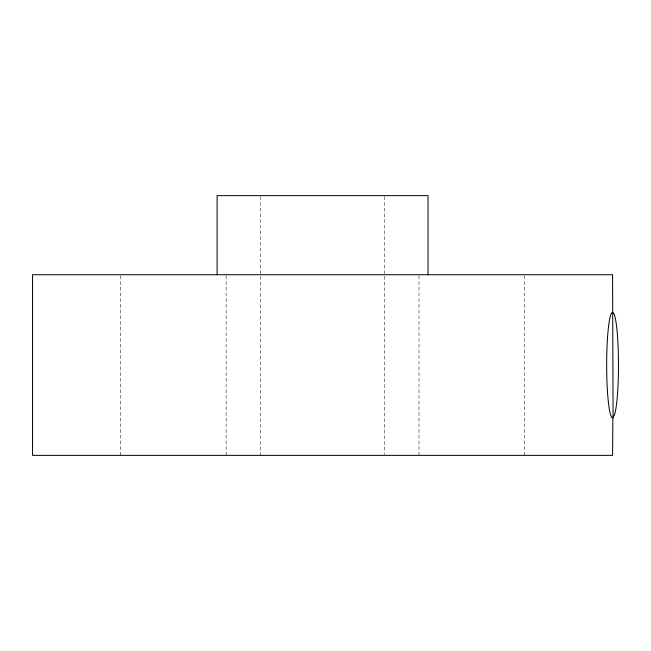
<?xml version="1.0" encoding="UTF-8"?>
<svg xmlns="http://www.w3.org/2000/svg" width="651" height="651" viewBox="0 0 651 651"><rect width="100%" height="100%" fill="white"/><g stroke="black" fill="none" stroke-linecap="round" stroke-linejoin="round"><path stroke-width="0.49" stroke-dasharray="3.25 2.44" d="M524.47 275.755L524.47 455.366M418.992 275.755L418.992 455.366M384.529 196.643L384.529 454.357M260.595 196.643L260.595 455.366M226.133 275.755L226.133 455.366M120.655 275.755L120.655 455.366"/><path stroke-width="0.98" d="M428.024 274.738L428.024 195.634L217.092 195.634L217.092 274.738M612.876 417.413L612.575 455.366L32.55 455.366L32.55 274.738L612.575 274.738L613.096 417.576A52.731 5.9 -90 0 1 606.691 369.744A52.731 5.9 -90 0 1 612.046 312.537L613.584 313.107A52.731 5.9 -90 0 1 618.45 360.369A52.731 5.9 -90 0 1 614.601 414.573L612.876 417.413"/></g></svg>
